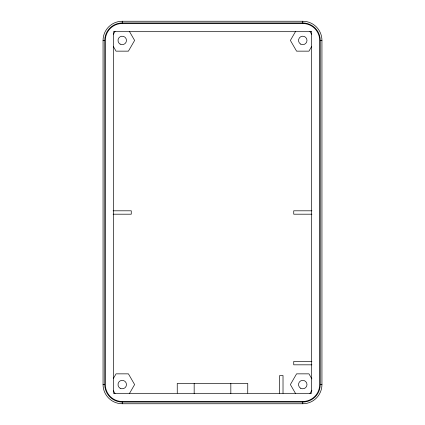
<?xml version="1.0" encoding="UTF-8"?>
<svg xmlns="http://www.w3.org/2000/svg" width="425" height="425" viewBox="0 0 425 425"><rect width="100%" height="100%" fill="white"/><g stroke="black" fill="none" stroke-linecap="round" stroke-linejoin="round"><path stroke-width="0.64" d="M247.738 393.114L247.759 383.44L177.241 383.44L177.262 393.114M113.438 34.223L115.069 31.402M295.598 31.402L290.387 40.428L296.576 51.149L308.954 51.149L311.509 46.723M113.491 378.277L116.046 373.851L128.424 373.851L134.613 384.572L129.402 393.598M309.931 393.598L311.886 390.214M122.235 21.25L302.765 21.25A19.183 19.183 0 0 1 321.943 40.433L321.943 384.567A19.183 19.183 0 0 1 302.765 403.75L122.235 403.75A19.183 19.183 0 0 1 103.057 384.567L103.057 40.433A19.183 19.183 0 0 1 122.235 21.25L122.235 22.945A17.489 17.489 0 0 0 104.747 40.433L104.747 384.567A17.489 17.489 0 0 0 122.235 402.055L302.765 402.055A17.489 17.489 0 0 0 320.253 384.567L320.253 40.433A17.489 17.489 0 0 0 302.765 22.945L122.235 22.945M103.062 40.433L104.747 40.433M320.253 40.433L321.938 40.433M113.098 210.805L131.261 210.805L131.261 214.195L113.098 214.195M311.902 210.805L293.739 210.805L293.739 214.195L311.902 214.195M311.902 361.441L293.739 361.441L293.739 364.825L311.902 364.825M103.062 384.567L104.747 384.567M320.253 384.567L321.938 384.567M309.931 31.402L311.562 34.223M129.402 31.402L134.613 40.428L128.424 51.149L116.046 51.149L113.491 46.723M311.886 378.93L308.954 373.851L296.576 373.851L290.387 384.572L295.598 393.598M113.438 390.777L115.069 393.598M302.765 21.255L302.765 22.945M302.765 402.055L302.765 403.745M283.018 393.311L283.018 375.541L279.634 375.541L279.634 393.311M230.833 383.44L230.833 393.598M194.167 383.44L194.167 393.598M122.235 402.055L122.235 403.745M302.765 23.508L122.235 23.508A16.926 16.926 0 0 0 105.315 40.433L105.315 384.567A16.926 16.926 0 0 0 122.235 401.492L302.765 401.492A16.926 16.926 0 0 0 319.685 384.567L319.685 40.433A16.926 16.926 0 0 0 302.765 23.508M311.509 31.689L113.491 31.689L113.491 393.311L311.509 393.311L311.509 31.689M120.121 388.237A4.229 4.229 0 0 0 126.464 384.572A4.229 4.229 0 0 0 120.121 380.906A4.229 4.229 0 0 0 120.121 388.237M120.121 44.094A4.229 4.229 0 0 0 126.464 40.428A4.229 4.229 0 0 0 120.121 36.763A4.229 4.229 0 0 0 120.121 44.094M300.65 44.094A4.229 4.229 0 0 0 306.999 40.428A4.229 4.229 0 0 0 300.65 36.763A4.229 4.229 0 0 0 300.65 44.094M300.65 388.237A4.229 4.229 0 0 0 306.999 384.572A4.229 4.229 0 0 0 300.65 380.906A4.229 4.229 0 0 0 300.65 388.237"/></g></svg>
